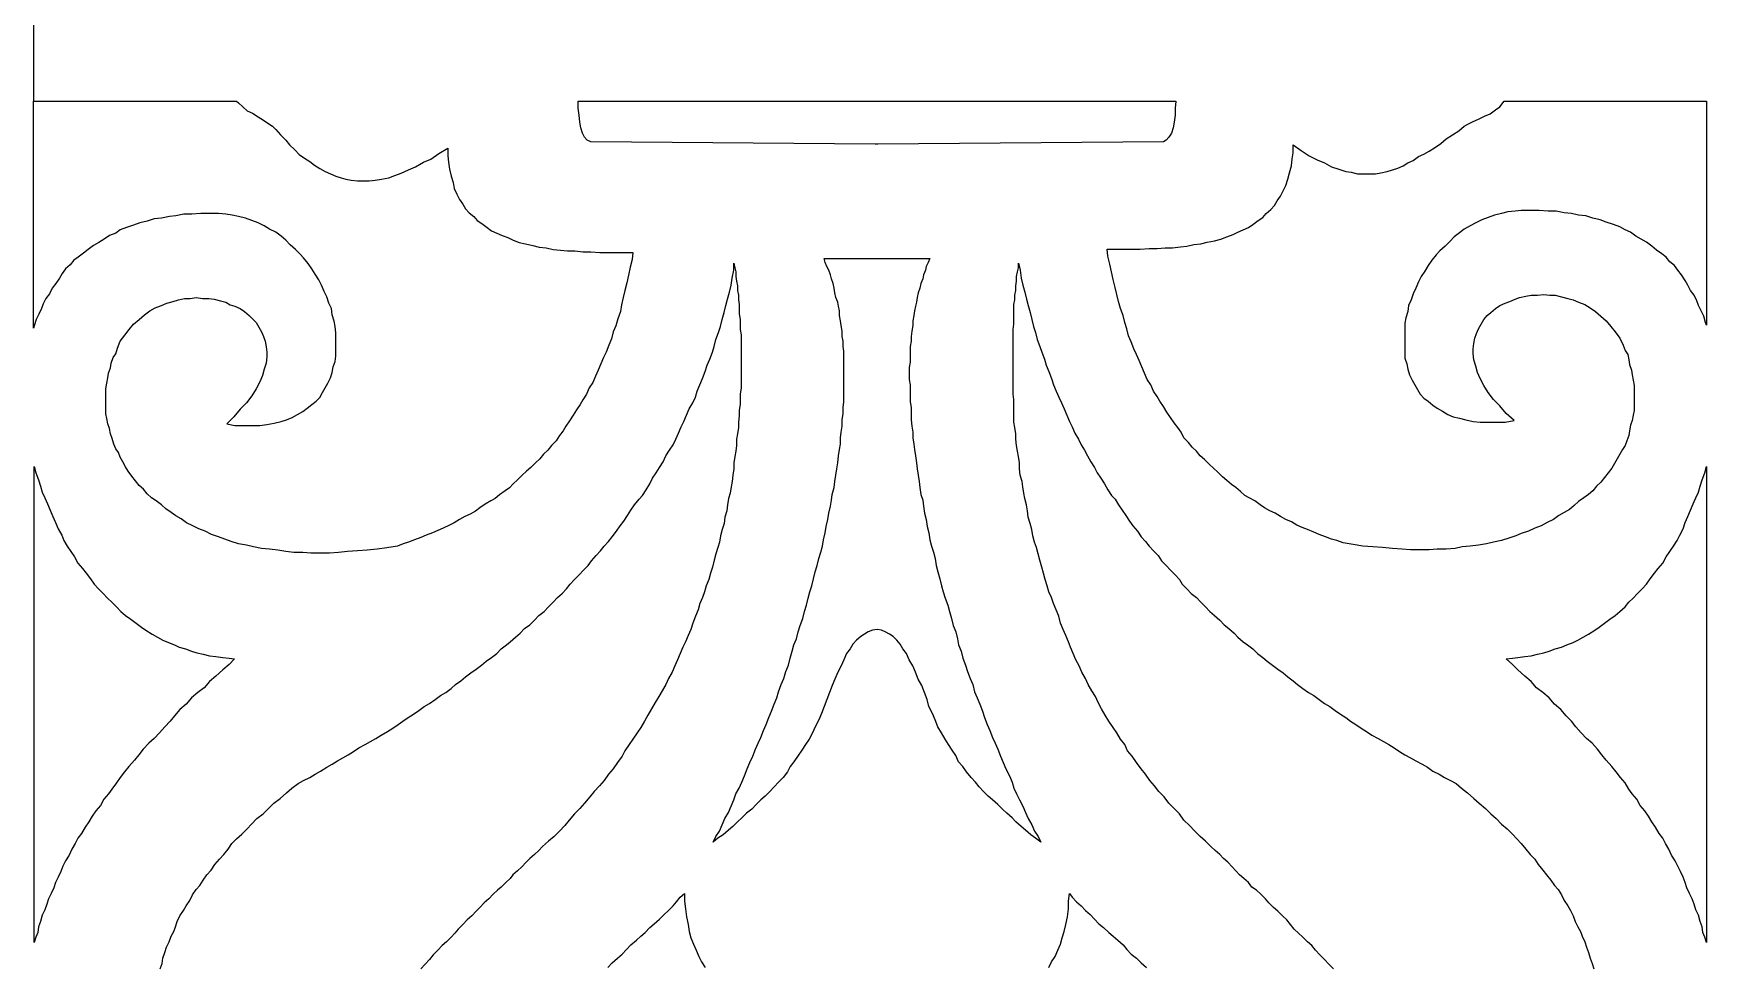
# Model space of a CAD drawing. Extents: x -372 to 372, y -358 to 358.
# Drawn here: x -312.5 to -242.8, y 191.8 to 230.6 of the extents above; entities that cross this region are included whole.
import ezdxf

# ---------------------------------------------------------------- set-up
doc = ezdxf.new("R2010")
doc.units = 0
doc.layers.add('LAYER_1', color=18, linetype='CONTINUOUS')
doc.layers.add('LAYER_2', color=4, linetype='CONTINUOUS')

msp = doc.modelspace()

# ---------------------------------------------------------------- linework, layer by layer
at = {"layer": 'LAYER_1'}
for points in [[(-303.968, 227.753), (-303.782, 227.591), (-303.595, 227.429), (-303.372, 227.332), (-303.148, 227.17), (-302.924, 227.04), (-302.738, 226.91), (-302.552, 226.78), (-302.403, 226.651), (-302.216, 226.424), (-301.993, 226.197), (-301.844, 226.002), (-301.62, 225.807), (-301.434, 225.613), (-301.21, 225.451), (-300.987, 225.321), (-300.8, 225.159), (-300.577, 225.029), (-300.353, 224.899), (-300.13, 224.802), (-299.906, 224.705), (-299.683, 224.64), (-299.496, 224.575), (-299.273, 224.543), (-299.012, 224.51), (-298.527, 224.51), (-298.267, 224.543), (-298.006, 224.575), (-297.708, 224.64), (-297.447, 224.737), (-297.186, 224.835), (-296.888, 224.964), (-296.59, 225.094), (-296.254, 225.289), (-295.956, 225.418), (-295.621, 225.645), (-295.248, 225.872), (-295.248, 225.548), (-295.211, 225.289), (-295.174, 224.997), (-295.099, 224.705), (-295.025, 224.445), (-294.987, 224.186), (-294.876, 223.959), (-294.764, 223.732), (-294.615, 223.537), (-294.503, 223.343), (-294.354, 223.18), (-294.168, 223.018), (-294.019, 222.856), (-293.832, 222.726), (-293.609, 222.564), (-293.422, 222.434), (-293.199, 222.337), (-292.975, 222.24), (-292.752, 222.143), (-292.528, 222.045), (-292.267, 221.948), (-292.006, 221.883), (-291.708, 221.818), (-291.447, 221.753), (-291.149, 221.721), (-290.851, 221.656), (-290.553, 221.624), (-290.255, 221.591), (-289.957, 221.591), (-289.622, 221.559), (-289.286, 221.559), (-288.914, 221.526), (-287.535, 221.526), (-287.572, 221.234), (-287.647, 220.91), (-287.721, 220.586), (-287.796, 220.262), (-287.87, 219.937), (-287.945, 219.645), (-288.019, 219.353), (-288.057, 219.062), (-288.168, 218.77), (-288.243, 218.478), (-288.355, 218.218), (-288.429, 217.926), (-288.541, 217.667), (-288.653, 217.375), (-288.765, 217.148), (-288.876, 216.889), (-288.988, 216.629), (-289.1, 216.37), (-289.212, 216.11), (-289.361, 215.883), (-289.473, 215.624), (-289.622, 215.397), (-289.733, 215.202), (-289.882, 214.975), (-290.031, 214.748), (-290.181, 214.521), (-290.33, 214.294), (-290.441, 214.099), (-290.59, 213.905), (-290.739, 213.678), (-290.926, 213.483), (-291.075, 213.288), (-291.261, 213.126), (-291.41, 212.932), (-291.597, 212.77), (-291.783, 212.575), (-291.969, 212.413), (-292.155, 212.251), (-292.342, 212.056), (-292.528, 211.894), (-292.677, 211.732), (-292.863, 211.602), (-293.087, 211.44), (-293.273, 211.278), (-293.46, 211.18), (-293.683, 211.051), (-293.907, 210.888), (-294.093, 210.759), (-294.317, 210.629), (-294.54, 210.532), (-294.764, 210.402), (-294.987, 210.272), (-295.174, 210.175), (-295.435, 210.045), (-295.658, 209.948), (-295.882, 209.851), (-296.143, 209.753), (-296.366, 209.656), (-296.627, 209.559), (-296.888, 209.461), (-297.111, 209.397), (-297.335, 209.299), (-297.782, 209.234), (-298.192, 209.17), (-298.602, 209.137), (-299.012, 209.105), (-299.422, 209.072), (-299.794, 209.04), (-300.167, 209.007), (-300.95, 209.007), (-301.285, 209.04), (-301.658, 209.04), (-301.993, 209.072), (-302.328, 209.137), (-302.664, 209.17), (-302.999, 209.202), (-303.334, 209.267), (-303.632, 209.332), (-303.968, 209.397), (-304.266, 209.494), (-304.527, 209.591), (-304.788, 209.688), (-305.086, 209.786), (-305.347, 209.915), (-305.607, 210.013), (-305.868, 210.143), (-306.129, 210.272), (-306.353, 210.434), (-306.576, 210.564), (-306.763, 210.694), (-306.986, 210.856), (-307.172, 211.018), (-307.396, 211.18), (-307.582, 211.31), (-307.769, 211.472), (-307.918, 211.667), (-308.104, 211.829), (-308.253, 212.024), (-308.402, 212.218), (-308.551, 212.413), (-308.663, 212.607), (-308.775, 212.802), (-308.887, 212.997), (-308.961, 213.191), (-309.073, 213.353), (-309.147, 213.548), (-309.222, 213.775), (-309.296, 213.97), (-309.334, 214.197), (-309.408, 214.391), (-309.446, 214.618), (-309.483, 214.813), (-309.483, 215.04), (-309.483, 215.234), (-309.483, 215.429), (-309.483, 215.656), (-309.483, 215.851), (-309.446, 216.078), (-309.408, 216.305), (-309.371, 216.499), (-309.296, 216.726), (-309.259, 216.921), (-309.185, 217.148), (-309.073, 217.31), (-308.998, 217.537), (-308.887, 217.829), (-308.7, 218.089), (-308.514, 218.316), (-308.328, 218.543), (-308.104, 218.737), (-307.88, 218.932), (-307.657, 219.094), (-307.433, 219.224), (-307.172, 219.321), (-306.949, 219.418), (-306.688, 219.483), (-306.464, 219.548), (-306.204, 219.613), (-305.98, 219.613), (-305.719, 219.645), (-305.458, 219.613), (-305.198, 219.613), (-304.974, 219.58), (-304.713, 219.516), (-304.49, 219.451), (-304.303, 219.353), (-304.117, 219.289), (-303.893, 219.191), (-303.707, 219.062), (-303.521, 218.899), (-303.372, 218.77), (-303.223, 218.607), (-303.111, 218.413), (-302.999, 218.218), (-302.924, 218.024), (-302.85, 217.829), (-302.813, 217.602), (-302.775, 217.375), (-302.775, 217.18), (-302.813, 216.921), (-302.887, 216.661), (-302.962, 216.402), (-303.074, 216.143), (-303.223, 215.851), (-303.409, 215.559), (-303.632, 215.267), (-303.893, 215.007), (-304.154, 214.683), (-304.452, 214.391), (-304.117, 214.326), (-303.074, 214.326), (-302.775, 214.359), (-302.477, 214.424), (-302.179, 214.489), (-301.956, 214.553), (-301.732, 214.651), (-301.508, 214.78), (-301.285, 214.91), (-301.099, 215.04), (-300.912, 215.202), (-300.726, 215.332), (-300.577, 215.494), (-300.465, 215.689), (-300.353, 215.883), (-300.242, 216.078), (-300.13, 216.305), (-300.055, 216.532), (-300.018, 216.759), (-299.943, 216.986), (-299.906, 217.213), (-299.906, 217.44), (-299.906, 217.667), (-299.906, 217.926), (-299.906, 218.186), (-299.943, 218.445), (-299.981, 218.672), (-300.055, 218.932), (-300.092, 219.191), (-300.204, 219.418), (-300.279, 219.678), (-300.391, 219.905), (-300.502, 220.164), (-300.614, 220.391), (-300.763, 220.618), (-300.912, 220.845), (-301.061, 221.072), (-301.248, 221.299), (-301.397, 221.462), (-301.583, 221.656), (-301.807, 221.851), (-301.993, 222.045), (-302.179, 222.207), (-302.403, 222.37), (-302.664, 222.499), (-302.887, 222.629), (-303.148, 222.759), (-303.409, 222.856), (-303.67, 222.953), (-303.968, 223.018), (-304.229, 223.083), (-304.49, 223.116), (-304.788, 223.148), (-305.533, 223.148), (-305.906, 223.116), (-306.241, 223.116), (-306.576, 223.051), (-306.837, 223.018), (-307.172, 222.953), (-307.471, 222.921), (-307.769, 222.824), (-308.067, 222.759), (-308.328, 222.662), (-308.626, 222.564), (-308.887, 222.467), (-309.073, 222.337), (-309.334, 222.24), (-309.557, 222.078), (-309.781, 221.948), (-310.004, 221.818), (-310.228, 221.656), (-310.414, 221.494), (-310.638, 221.332), (-310.824, 221.202), (-310.973, 221.007), (-311.16, 220.845), (-311.309, 220.651), (-311.42, 220.456), (-311.57, 220.229), (-311.719, 220.034), (-311.83, 219.807), (-311.979, 219.613), (-312.091, 219.386), (-312.166, 219.191), (-312.278, 218.964), (-312.389, 218.737), (-312.464, 218.478), (-312.5, 218.368), (-312.5, 227.825), (-304.05, 227.825)], [(-264.962, 227.53), (-264.962, 227.238), (-264.999, 226.946), (-265.036, 226.719), (-265.111, 226.492), (-265.223, 226.33), (-265.334, 226.2), (-265.446, 226.135), (-277.333, 226.038), (-277.445, 226.038), (-289.294, 226.135), (-289.443, 226.2), (-289.555, 226.33), (-289.63, 226.492), (-289.704, 226.719), (-289.742, 226.946), (-289.779, 227.238), (-289.816, 227.53), (-289.816, 227.825), (-264.933, 227.825)], [(-242.829, 227.825), (-242.829, 218.501), (-242.865, 218.611), (-242.939, 218.87), (-243.051, 219.097), (-243.163, 219.324), (-243.237, 219.519), (-243.349, 219.746), (-243.498, 219.94), (-243.61, 220.167), (-243.722, 220.362), (-243.871, 220.589), (-244.02, 220.784), (-244.169, 220.978), (-244.355, 221.14), (-244.504, 221.335), (-244.691, 221.465), (-244.914, 221.627), (-245.1, 221.789), (-245.324, 221.951), (-245.548, 222.081), (-245.771, 222.211), (-245.995, 222.373), (-246.218, 222.47), (-246.442, 222.6), (-246.703, 222.697), (-247.001, 222.795), (-247.262, 222.892), (-247.56, 222.957), (-247.858, 223.054), (-248.156, 223.086), (-248.454, 223.151), (-248.752, 223.184), (-249.088, 223.249), (-249.423, 223.249), (-249.796, 223.281), (-250.541, 223.281), (-250.802, 223.249), (-251.1, 223.216), (-251.361, 223.151), (-251.659, 223.086), (-251.92, 222.989), (-252.18, 222.892), (-252.441, 222.762), (-252.665, 222.632), (-252.926, 222.503), (-253.112, 222.34), (-253.336, 222.178), (-253.522, 221.984), (-253.708, 221.789), (-253.932, 221.595), (-254.081, 221.432), (-254.267, 221.205), (-254.416, 220.978), (-254.565, 220.751), (-254.714, 220.524), (-254.826, 220.297), (-254.938, 220.038), (-255.05, 219.811), (-255.124, 219.551), (-255.236, 219.324), (-255.273, 219.065), (-255.348, 218.805), (-255.385, 218.578), (-255.385, 218.319), (-255.385, 218.059), (-255.385, 217.8), (-255.385, 217.573), (-255.385, 217.346), (-255.385, 217.119), (-255.311, 216.892), (-255.273, 216.665), (-255.199, 216.438), (-255.087, 216.211), (-254.975, 216.016), (-254.863, 215.822), (-254.752, 215.627), (-254.603, 215.465), (-254.416, 215.335), (-254.23, 215.173), (-254.044, 215.043), (-253.82, 214.913), (-253.596, 214.784), (-253.373, 214.686), (-253.112, 214.621), (-252.851, 214.557), (-252.553, 214.492), (-252.255, 214.459), (-251.212, 214.459), (-250.839, 214.524), (-251.174, 214.816), (-251.435, 215.14), (-251.696, 215.4), (-251.92, 215.692), (-252.106, 215.984), (-252.255, 216.276), (-252.367, 216.535), (-252.441, 216.794), (-252.516, 217.054), (-252.553, 217.313), (-252.553, 217.508), (-252.516, 217.735), (-252.479, 217.962), (-252.404, 218.157), (-252.329, 218.351), (-252.218, 218.546), (-252.106, 218.74), (-251.957, 218.903), (-251.808, 219.032), (-251.621, 219.194), (-251.435, 219.324), (-251.212, 219.422), (-251.025, 219.486), (-250.802, 219.584), (-250.615, 219.649), (-250.355, 219.713), (-250.131, 219.746), (-249.87, 219.746), (-249.609, 219.778), (-249.348, 219.746), (-249.125, 219.746), (-248.864, 219.681), (-248.603, 219.616), (-248.38, 219.551), (-248.156, 219.454), (-247.895, 219.357), (-247.672, 219.227), (-247.448, 219.065), (-247.224, 218.87), (-247.001, 218.676), (-246.815, 218.449), (-246.628, 218.222), (-246.442, 217.962), (-246.293, 217.67), (-246.218, 217.443), (-246.107, 217.281), (-246.069, 217.054), (-246.032, 216.859), (-245.958, 216.632), (-245.92, 216.438), (-245.883, 216.211), (-245.846, 215.984), (-245.846, 215.789), (-245.846, 215.562), (-245.846, 215.367), (-245.846, 215.173), (-245.846, 214.946), (-245.883, 214.751), (-245.92, 214.524), (-245.995, 214.33), (-246.032, 214.103), (-246.069, 213.908), (-246.144, 213.681), (-246.218, 213.486), (-246.33, 213.324), (-246.442, 213.13), (-246.554, 212.935), (-246.666, 212.74), (-246.777, 212.546), (-246.926, 212.351), (-247.075, 212.157), (-247.224, 211.962), (-247.411, 211.8), (-247.56, 211.605), (-247.746, 211.443), (-247.932, 211.313), (-248.156, 211.151), (-248.342, 210.989), (-248.529, 210.827), (-248.752, 210.697), (-248.976, 210.567), (-249.199, 210.405), (-249.46, 210.276), (-249.721, 210.146), (-249.982, 210.048), (-250.243, 209.919), (-250.541, 209.821), (-250.764, 209.724), (-251.063, 209.627), (-251.361, 209.53), (-251.696, 209.465), (-251.994, 209.4), (-252.329, 209.335), (-252.665, 209.303), (-253, 209.27), (-253.298, 209.205), (-253.671, 209.173), (-254.044, 209.173), (-254.379, 209.14), (-255.161, 209.14), (-255.497, 209.173), (-255.907, 209.205), (-256.317, 209.238), (-256.727, 209.27), (-257.136, 209.303), (-257.546, 209.367), (-257.956, 209.432), (-258.217, 209.53), (-258.441, 209.594), (-258.701, 209.692), (-258.962, 209.789), (-259.186, 209.886), (-259.447, 209.984), (-259.67, 210.081), (-259.894, 210.178), (-260.117, 210.308), (-260.341, 210.405), (-260.565, 210.535), (-260.788, 210.665), (-261.012, 210.762), (-261.235, 210.892), (-261.422, 211.021), (-261.645, 211.184), (-261.869, 211.313), (-262.055, 211.411), (-262.241, 211.573), (-262.428, 211.735), (-262.614, 211.865), (-262.8, 212.027), (-262.987, 212.189), (-263.173, 212.384), (-263.359, 212.546), (-263.546, 212.708), (-263.732, 212.903), (-263.918, 213.065), (-264.067, 213.259), (-264.254, 213.421), (-264.403, 213.616), (-264.589, 213.811), (-264.701, 214.038), (-264.85, 214.232), (-264.999, 214.427), (-265.148, 214.654), (-265.297, 214.881), (-265.446, 215.108), (-265.595, 215.335), (-265.707, 215.53), (-265.856, 215.757), (-265.968, 216.016), (-266.117, 216.243), (-266.229, 216.503), (-266.34, 216.762), (-266.452, 217.022), (-266.564, 217.281), (-266.676, 217.508), (-266.788, 217.8), (-266.899, 218.059), (-266.974, 218.351), (-267.048, 218.611), (-267.123, 218.903), (-267.235, 219.194), (-267.309, 219.486), (-267.384, 219.778), (-267.458, 220.07), (-267.533, 220.395), (-267.607, 220.719), (-267.682, 221.043), (-267.756, 221.367), (-267.794, 221.659), (-266.415, 221.659), (-266.042, 221.692), (-265.707, 221.692), (-265.372, 221.724), (-265.073, 221.724), (-264.738, 221.757), (-264.477, 221.789), (-264.179, 221.854), (-263.881, 221.886), (-263.62, 221.951), (-263.322, 222.016), (-263.061, 222.081), (-262.8, 222.178), (-262.54, 222.276), (-262.353, 222.373), (-262.13, 222.47), (-261.906, 222.567), (-261.72, 222.697), (-261.496, 222.859), (-261.31, 222.989), (-261.161, 223.151), (-260.975, 223.313), (-260.825, 223.476), (-260.714, 223.67), (-260.565, 223.865), (-260.453, 224.092), (-260.341, 224.319), (-260.267, 224.578), (-260.192, 224.838), (-260.117, 225.13), (-260.08, 225.422), (-260.043, 225.681), (-260.043, 226.005), (-259.708, 225.778), (-259.372, 225.551), (-259.037, 225.389), (-258.739, 225.259), (-258.441, 225.097), (-258.143, 225), (-257.844, 224.903), (-257.621, 224.87), (-257.36, 224.805), (-256.615, 224.805), (-256.391, 224.838), (-256.13, 224.903), (-255.907, 224.968), (-255.683, 225.032), (-255.46, 225.13), (-255.273, 225.259), (-255.05, 225.357), (-254.826, 225.519), (-254.603, 225.616), (-254.379, 225.746), (-254.118, 225.908), (-253.895, 226.07), (-253.671, 226.265), (-253.41, 226.427), (-253.149, 226.589), (-252.926, 226.784), (-252.739, 226.881), (-252.553, 226.978), (-252.329, 227.076), (-252.069, 227.205), (-251.845, 227.303), (-251.621, 227.465), (-251.435, 227.595), (-251.249, 227.822), (-251.248, 227.825)], [(-275.246, 221.108), (-275.321, 220.946), (-275.358, 220.784), (-275.433, 220.589), (-275.47, 220.427), (-275.544, 220.232), (-275.582, 220.038), (-275.656, 219.843), (-275.693, 219.649), (-275.731, 219.454), (-275.768, 219.292), (-275.805, 219.097), (-275.842, 218.903), (-275.88, 218.676), (-275.88, 218.481), (-275.917, 218.254), (-275.954, 218.027), (-275.954, 217.832), (-275.992, 217.605), (-275.992, 217.411), (-275.992, 217.184), (-275.992, 216.957), (-276.029, 216.73), (-276.029, 216.47), (-276.029, 216.243), (-275.992, 216.016), (-275.992, 215.757), (-275.992, 215.53), (-275.992, 215.303), (-275.954, 215.076), (-275.954, 214.816), (-275.954, 214.557), (-275.917, 214.297), (-275.88, 214.038), (-275.88, 213.811), (-275.842, 213.551), (-275.805, 213.324), (-275.768, 213.065), (-275.731, 212.773), (-275.693, 212.513), (-275.656, 212.254), (-275.619, 211.994), (-275.582, 211.735), (-275.544, 211.443), (-275.47, 211.216), (-275.433, 210.957), (-275.395, 210.665), (-275.321, 210.405), (-275.284, 210.113), (-275.209, 209.854), (-275.172, 209.562), (-275.097, 209.303), (-275.023, 209.043), (-274.948, 208.784), (-274.911, 208.492), (-274.836, 208.232), (-274.762, 207.94), (-274.687, 207.648), (-274.613, 207.389), (-274.538, 207.13), (-274.426, 206.838), (-274.352, 206.578), (-274.277, 206.286), (-274.203, 205.994), (-274.091, 205.735), (-274.017, 205.443), (-273.979, 205.184), (-273.868, 204.924), (-273.793, 204.632), (-273.681, 204.34), (-273.607, 204.081), (-273.495, 203.789), (-273.383, 203.53), (-273.309, 203.238), (-273.197, 202.978), (-273.085, 202.719), (-272.973, 202.427), (-272.899, 202.167), (-272.787, 201.875), (-272.675, 201.616), (-272.563, 201.324), (-272.452, 201.097), (-272.34, 200.838), (-272.228, 200.546), (-272.116, 200.286), (-272.004, 200.027), (-271.855, 199.735), (-271.744, 199.475), (-271.669, 199.216), (-271.557, 198.989), (-271.445, 198.729), (-271.296, 198.47), (-271.185, 198.211), (-271.073, 197.951), (-270.924, 197.692), (-270.812, 197.432), (-270.663, 197.205), (-270.551, 196.978), (-270.775, 197.14), (-270.961, 197.27), (-271.185, 197.465), (-271.371, 197.627), (-271.594, 197.821), (-271.744, 197.984), (-271.967, 198.178), (-272.153, 198.34), (-272.34, 198.535), (-272.563, 198.729), (-272.75, 198.892), (-272.936, 199.086), (-273.122, 199.281), (-273.271, 199.475), (-273.458, 199.67), (-273.644, 199.897), (-273.793, 200.124), (-273.979, 200.319), (-274.091, 200.578), (-274.24, 200.805), (-274.389, 201.032), (-274.538, 201.259), (-274.687, 201.519), (-274.836, 201.778), (-274.948, 202.07), (-275.06, 202.33), (-275.209, 202.621), (-275.284, 202.913), (-275.395, 203.205), (-275.507, 203.497), (-275.656, 203.757), (-275.768, 204.048), (-275.88, 204.308), (-276.029, 204.567), (-276.141, 204.827), (-276.29, 205.021), (-276.401, 205.216), (-276.55, 205.378), (-276.7, 205.54), (-276.849, 205.638), (-277.035, 205.735), (-277.184, 205.8), (-277.37, 205.832), (-277.557, 205.8), (-277.743, 205.735), (-277.892, 205.638), (-278.041, 205.54), (-278.227, 205.378), (-278.376, 205.216), (-278.488, 205.021), (-278.637, 204.827), (-278.749, 204.567), (-278.861, 204.308), (-279.01, 204.048), (-279.122, 203.757), (-279.233, 203.497), (-279.345, 203.205), (-279.457, 202.913), (-279.569, 202.621), (-279.681, 202.33), (-279.792, 202.07), (-279.941, 201.778), (-280.053, 201.519), (-280.202, 201.259), (-280.351, 201.032), (-280.5, 200.805), (-280.649, 200.578), (-280.836, 200.319), (-280.985, 200.124), (-281.097, 199.897), (-281.283, 199.67), (-281.469, 199.475), (-281.656, 199.281), (-281.842, 199.086), (-282.028, 198.892), (-282.214, 198.729), (-282.401, 198.535), (-282.587, 198.34), (-282.811, 198.178), (-282.997, 197.984), (-283.183, 197.821), (-283.37, 197.627), (-283.556, 197.465), (-283.78, 197.27), (-284.003, 197.14), (-284.189, 196.978), (-284.078, 197.205), (-283.929, 197.432), (-283.817, 197.692), (-283.705, 197.951), (-283.556, 198.211), (-283.444, 198.47), (-283.332, 198.729), (-283.258, 198.989), (-283.109, 199.216), (-282.997, 199.475), (-282.885, 199.735), (-282.773, 200.027), (-282.662, 200.286), (-282.55, 200.546), (-282.438, 200.838), (-282.326, 201.097), (-282.214, 201.324), (-282.103, 201.616), (-281.991, 201.875), (-281.879, 202.167), (-281.767, 202.427), (-281.656, 202.719), (-281.544, 202.978), (-281.469, 203.238), (-281.357, 203.53), (-281.246, 203.789), (-281.171, 204.081), (-281.059, 204.34), (-280.985, 204.632), (-280.91, 204.924), (-280.836, 205.184), (-280.724, 205.443), (-280.649, 205.735), (-280.575, 205.994), (-280.463, 206.286), (-280.389, 206.578), (-280.314, 206.838), (-280.24, 207.13), (-280.165, 207.389), (-280.09, 207.648), (-280.016, 207.94), (-279.941, 208.232), (-279.867, 208.492), (-279.792, 208.784), (-279.718, 209.043), (-279.643, 209.303), (-279.606, 209.562), (-279.532, 209.854), (-279.494, 210.113), (-279.42, 210.405), (-279.382, 210.665), (-279.308, 210.957), (-279.271, 211.216), (-279.233, 211.443), (-279.159, 211.735), (-279.122, 211.994), (-279.084, 212.254), (-279.047, 212.513), (-279.01, 212.773), (-278.973, 213.065), (-278.935, 213.324), (-278.898, 213.551), (-278.898, 213.811), (-278.861, 214.038), (-278.824, 214.297), (-278.824, 214.557), (-278.786, 214.816), (-278.786, 215.076), (-278.749, 215.303), (-278.749, 215.53), (-278.749, 215.757), (-278.749, 216.016), (-278.749, 216.243), (-278.749, 216.47), (-278.749, 216.73), (-278.749, 216.957), (-278.749, 217.184), (-278.749, 217.411), (-278.786, 217.605), (-278.786, 217.832), (-278.824, 218.027), (-278.824, 218.254), (-278.861, 218.481), (-278.898, 218.676), (-278.935, 218.903), (-278.935, 219.097), (-278.973, 219.292), (-279.01, 219.454), (-279.084, 219.649), (-279.122, 219.843), (-279.159, 220.038), (-279.196, 220.232), (-279.271, 220.427), (-279.308, 220.589), (-279.382, 220.784), (-279.457, 220.946), (-279.532, 221.108), (-279.569, 221.27), (-275.172, 221.27)], [(-312.398, 212.351), (-312.286, 212.059), (-312.211, 211.8), (-312.137, 211.54), (-312.025, 211.313), (-311.913, 211.054), (-311.801, 210.794), (-311.69, 210.535), (-311.578, 210.276), (-311.466, 210.016), (-311.317, 209.757), (-311.242, 209.53), (-311.093, 209.303), (-310.944, 209.076), (-310.795, 208.848), (-310.646, 208.589), (-310.46, 208.362), (-310.311, 208.167), (-310.124, 207.94), (-309.975, 207.713), (-309.789, 207.519), (-309.603, 207.324), (-309.416, 207.13), (-309.23, 206.967), (-309.044, 206.773), (-308.858, 206.578), (-308.671, 206.416), (-308.448, 206.254), (-308.224, 206.092), (-308.001, 205.93), (-307.814, 205.8), (-307.553, 205.638), (-307.33, 205.508), (-307.106, 205.378), (-306.883, 205.281), (-306.622, 205.184), (-306.435, 205.086), (-306.175, 205.021), (-305.914, 204.924), (-305.69, 204.859), (-305.429, 204.794), (-305.169, 204.73), (-304.908, 204.697), (-304.61, 204.665), (-304.349, 204.632), (-304.125, 204.6), (-304.349, 204.373), (-304.61, 204.146), (-304.908, 203.886), (-305.169, 203.659), (-305.392, 203.4), (-305.653, 203.205), (-305.914, 202.978), (-306.137, 202.719), (-306.398, 202.492), (-306.622, 202.232), (-306.808, 202.005), (-307.032, 201.778), (-307.255, 201.519), (-307.479, 201.292), (-307.702, 201.097), (-307.926, 200.838), (-308.112, 200.611), (-308.299, 200.384), (-308.522, 200.124), (-308.708, 199.897), (-308.895, 199.67), (-309.044, 199.443), (-309.23, 199.184), (-309.379, 198.989), (-309.566, 198.762), (-309.715, 198.502), (-309.901, 198.275), (-310.05, 198.048), (-310.199, 197.821), (-310.348, 197.594), (-310.497, 197.335), (-310.646, 197.14), (-310.758, 196.913), (-310.907, 196.686), (-311.019, 196.427), (-311.168, 196.2), (-311.28, 195.973), (-311.354, 195.746), (-311.466, 195.519), (-311.578, 195.292), (-311.652, 195.065), (-311.764, 194.838), (-311.876, 194.611), (-311.95, 194.384), (-312.025, 194.156), (-312.137, 193.929), (-312.211, 193.67), (-312.286, 193.443), (-312.323, 193.216), (-312.398, 193.021), (-312.472, 192.794), (-312.472, 212.609)], [(-242.828, 192.794), (-242.902, 193.021), (-242.976, 193.216), (-243.014, 193.443), (-243.088, 193.67), (-243.163, 193.929), (-243.275, 194.156), (-243.349, 194.384), (-243.424, 194.611), (-243.535, 194.838), (-243.647, 195.065), (-243.722, 195.292), (-243.796, 195.519), (-243.908, 195.746), (-244.02, 195.973), (-244.132, 196.2), (-244.281, 196.427), (-244.392, 196.686), (-244.542, 196.913), (-244.653, 197.14), (-244.802, 197.335), (-244.951, 197.594), (-245.1, 197.821), (-245.25, 198.048), (-245.399, 198.275), (-245.585, 198.502), (-245.734, 198.762), (-245.92, 198.989), (-246.069, 199.184), (-246.218, 199.443), (-246.405, 199.67), (-246.591, 199.897), (-246.777, 200.124), (-247.001, 200.384), (-247.187, 200.611), (-247.374, 200.838), (-247.597, 201.097), (-247.821, 201.292), (-248.044, 201.519), (-248.268, 201.778), (-248.454, 202.005), (-248.678, 202.232), (-248.901, 202.492), (-249.162, 202.719), (-249.386, 202.978), (-249.647, 203.205), (-249.907, 203.4), (-250.131, 203.659), (-250.392, 203.886), (-250.69, 204.146), (-250.913, 204.373), (-251.174, 204.6), (-250.913, 204.632), (-250.69, 204.665), (-250.392, 204.697), (-250.131, 204.73), (-249.87, 204.794), (-249.609, 204.859), (-249.386, 204.924), (-249.125, 205.021), (-248.864, 205.086), (-248.64, 205.184), (-248.38, 205.281), (-248.193, 205.378), (-247.97, 205.508), (-247.746, 205.638), (-247.485, 205.8), (-247.299, 205.93), (-247.075, 206.092), (-246.852, 206.254), (-246.628, 206.416), (-246.442, 206.578), (-246.218, 206.773), (-246.069, 206.967), (-245.883, 207.13), (-245.697, 207.324), (-245.51, 207.519), (-245.324, 207.713), (-245.175, 207.94), (-244.989, 208.167), (-244.84, 208.362), (-244.653, 208.589), (-244.504, 208.848), (-244.355, 209.076), (-244.206, 209.303), (-244.057, 209.53), (-243.945, 209.757), (-243.796, 210.016), (-243.722, 210.276), (-243.61, 210.535), (-243.498, 210.794), (-243.386, 211.054), (-243.275, 211.313), (-243.163, 211.54), (-243.088, 211.8), (-243.014, 212.059), (-242.902, 212.351), (-242.828, 212.609)]]:
    msp.add_lwpolyline(points, close=True, dxfattribs=at)
for points in [[(-307.218, 191.692), (-307.143, 191.919), (-307.106, 192.146), (-307.032, 192.373), (-306.957, 192.6), (-306.845, 192.827), (-306.771, 193.054), (-306.659, 193.248), (-306.585, 193.443), (-306.51, 193.67), (-306.398, 193.897), (-306.249, 194.124), (-306.137, 194.319), (-305.988, 194.546), (-305.877, 194.773), (-305.727, 195), (-305.578, 195.162), (-305.429, 195.389), (-305.28, 195.616), (-305.094, 195.811), (-304.945, 196.038), (-304.759, 196.265), (-304.572, 196.459), (-304.386, 196.686), (-304.237, 196.913), (-304.051, 197.108), (-303.827, 197.302), (-303.603, 197.529), (-303.417, 197.724), (-303.194, 197.951), (-302.933, 198.146), (-302.709, 198.373), (-302.486, 198.6), (-302.225, 198.794), (-301.964, 199.021), (-301.74, 199.216), (-301.479, 199.411), (-301.256, 199.54), (-300.995, 199.67), (-300.771, 199.8), (-300.548, 199.93), (-300.287, 200.092), (-300.063, 200.221), (-299.84, 200.351), (-299.616, 200.481), (-299.393, 200.611), (-299.169, 200.74), (-298.946, 200.902), (-298.685, 201.032), (-298.461, 201.162), (-298.238, 201.292), (-298.014, 201.421), (-297.753, 201.584), (-297.53, 201.713), (-297.306, 201.875), (-297.12, 202.005), (-296.896, 202.167), (-296.673, 202.297), (-296.449, 202.459), (-296.225, 202.621), (-296.002, 202.751), (-295.778, 202.913), (-295.555, 203.075), (-295.331, 203.205), (-295.107, 203.367), (-294.921, 203.53), (-294.698, 203.692), (-294.511, 203.854), (-294.288, 204.016), (-294.064, 204.178), (-293.841, 204.34), (-293.654, 204.503), (-293.431, 204.665), (-293.207, 204.827), (-293.021, 205.021), (-292.797, 205.184), (-292.648, 205.313), (-292.425, 205.508), (-292.238, 205.67), (-292.052, 205.865), (-291.828, 206.027), (-291.642, 206.221), (-291.456, 206.416), (-291.232, 206.578), (-291.046, 206.773), (-290.859, 206.967), (-290.673, 207.162), (-290.487, 207.324), (-290.301, 207.519), (-290.151, 207.713), (-289.965, 207.908), (-289.779, 208.103), (-289.593, 208.297), (-289.406, 208.492), (-289.257, 208.686), (-289.071, 208.913), (-288.885, 209.108), (-288.736, 209.303), (-288.549, 209.497), (-288.4, 209.692), (-288.214, 209.919), (-288.065, 210.146), (-287.916, 210.34), (-287.767, 210.567), (-287.618, 210.794), (-287.469, 211.021), (-287.282, 211.248), (-287.133, 211.411), (-286.984, 211.638), (-286.835, 211.897), (-286.723, 212.124), (-286.574, 212.351), (-286.425, 212.578), (-286.276, 212.805), (-286.164, 213.065), (-286.015, 213.292), (-285.866, 213.519), (-285.754, 213.746), (-285.643, 214.005), (-285.531, 214.265), (-285.419, 214.492), (-285.307, 214.751), (-285.196, 215.011), (-285.046, 215.27), (-284.935, 215.497), (-284.86, 215.757), (-284.748, 216.016), (-284.637, 216.276), (-284.525, 216.567), (-284.45, 216.827), (-284.338, 217.086), (-284.227, 217.378), (-284.152, 217.605), (-284.078, 217.897), (-283.966, 218.189), (-283.891, 218.449), (-283.817, 218.74), (-283.742, 219.032), (-283.668, 219.324), (-283.593, 219.584), (-283.519, 219.876), (-283.444, 220.167), (-283.407, 220.459), (-283.332, 220.784), (-283.332, 221.076), (-283.295, 220.881), (-283.258, 220.719), (-283.258, 220.524), (-283.221, 220.33), (-283.183, 220.135), (-283.183, 219.94), (-283.146, 219.746), (-283.146, 219.551), (-283.109, 219.357), (-283.109, 219.162), (-283.109, 218.967), (-283.072, 218.74), (-283.072, 218.546), (-283.072, 218.319), (-283.034, 218.092), (-283.034, 217.897), (-283.034, 217.67), (-283.034, 217.443), (-283.034, 217.249), (-283.034, 217.022), (-283.034, 216.794), (-283.034, 216.567), (-283.034, 216.34), (-283.034, 216.113), (-283.034, 215.886), (-283.072, 215.627), (-283.072, 215.4), (-283.072, 215.205), (-283.109, 214.946), (-283.109, 214.719), (-283.146, 214.459), (-283.146, 214.232), (-283.183, 213.973), (-283.221, 213.746), (-283.221, 213.486), (-283.258, 213.259), (-283.295, 213.032), (-283.332, 212.773), (-283.332, 212.513), (-283.37, 212.254), (-283.407, 211.994), (-283.444, 211.767), (-283.481, 211.508), (-283.556, 211.281), (-283.593, 211.021), (-283.63, 210.762), (-283.705, 210.503), (-283.742, 210.243), (-283.817, 209.984), (-283.891, 209.724), (-283.929, 209.465), (-284.003, 209.238), (-284.078, 208.978), (-284.152, 208.719), (-284.227, 208.427), (-284.301, 208.167), (-284.376, 207.908), (-284.488, 207.648), (-284.562, 207.389), (-284.637, 207.162), (-284.748, 206.903), (-284.823, 206.643), (-284.935, 206.384), (-285.046, 206.092), (-285.121, 205.832), (-285.233, 205.573), (-285.345, 205.313), (-285.456, 205.086), (-285.568, 204.827), (-285.68, 204.567), (-285.792, 204.308), (-285.904, 204.048), (-286.053, 203.789), (-286.164, 203.53), (-286.313, 203.27), (-286.462, 203.043), (-286.612, 202.784), (-286.761, 202.524), (-286.91, 202.265), (-287.059, 202.005), (-287.208, 201.746), (-287.357, 201.519), (-287.543, 201.259), (-287.692, 201.032), (-287.878, 200.773), (-287.99, 200.546), (-288.177, 200.286), (-288.363, 200.027), (-288.549, 199.8), (-288.736, 199.54), (-288.922, 199.313), (-289.145, 199.086), (-289.332, 198.859), (-289.555, 198.6), (-289.742, 198.373), (-289.965, 198.146), (-290.189, 197.886), (-290.375, 197.659), (-290.599, 197.432), (-290.822, 197.205), (-291.046, 197.011), (-291.307, 196.784), (-291.456, 196.621), (-291.642, 196.459), (-291.828, 196.297), (-291.977, 196.135), (-292.164, 195.94), (-292.35, 195.778), (-292.536, 195.616), (-292.648, 195.454), (-292.834, 195.292), (-293.021, 195.097), (-293.17, 194.967), (-293.356, 194.805), (-293.542, 194.611), (-293.729, 194.448), (-293.915, 194.254), (-294.064, 194.092), (-294.25, 193.897), (-294.437, 193.735), (-294.623, 193.54), (-294.809, 193.346), (-294.958, 193.184), (-295.107, 193.021), (-295.294, 192.827), (-295.48, 192.665), (-295.666, 192.47), (-295.853, 192.275), (-296.002, 192.081), (-296.188, 191.886), (-296.374, 191.692)], [(-258.366, 191.692), (-258.552, 191.886), (-258.739, 192.081), (-258.925, 192.275), (-259.111, 192.47), (-259.26, 192.665), (-259.447, 192.827), (-259.633, 193.021), (-259.819, 193.184), (-260.006, 193.346), (-260.155, 193.54), (-260.304, 193.735), (-260.49, 193.897), (-260.676, 194.092), (-260.863, 194.254), (-261.049, 194.448), (-261.198, 194.611), (-261.384, 194.805), (-261.571, 194.967), (-261.757, 195.097), (-261.906, 195.292), (-262.092, 195.454), (-262.279, 195.616), (-262.428, 195.778), (-262.577, 195.94), (-262.763, 196.135), (-262.949, 196.297), (-263.099, 196.459), (-263.285, 196.621), (-263.471, 196.784), (-263.695, 197.011), (-263.918, 197.205), (-264.142, 197.432), (-264.365, 197.659), (-264.589, 197.886), (-264.775, 198.146), (-264.999, 198.373), (-265.223, 198.6), (-265.409, 198.859), (-265.632, 199.086), (-265.819, 199.313), (-266.005, 199.54), (-266.191, 199.8), (-266.378, 200.027), (-266.564, 200.286), (-266.75, 200.546), (-266.937, 200.773), (-267.048, 201.032), (-267.235, 201.259), (-267.384, 201.519), (-267.533, 201.746), (-267.719, 202.005), (-267.868, 202.265), (-268.017, 202.524), (-268.166, 202.784), (-268.278, 203.043), (-268.427, 203.27), (-268.576, 203.53), (-268.688, 203.789), (-268.837, 204.048), (-268.949, 204.308), (-269.098, 204.567), (-269.21, 204.827), (-269.321, 205.086), (-269.396, 205.313), (-269.508, 205.573), (-269.62, 205.832), (-269.731, 206.092), (-269.806, 206.384), (-269.918, 206.643), (-270.029, 206.903), (-270.104, 207.162), (-270.216, 207.389), (-270.29, 207.648), (-270.365, 207.908), (-270.439, 208.167), (-270.514, 208.427), (-270.588, 208.719), (-270.663, 208.978), (-270.737, 209.238), (-270.812, 209.465), (-270.886, 209.724), (-270.924, 209.984), (-270.998, 210.243), (-271.073, 210.503), (-271.11, 210.762), (-271.147, 211.021), (-271.222, 211.281), (-271.259, 211.508), (-271.296, 211.767), (-271.334, 211.994), (-271.408, 212.254), (-271.445, 212.513), (-271.445, 212.773), (-271.483, 213.032), (-271.52, 213.259), (-271.557, 213.486), (-271.594, 213.746), (-271.594, 213.973), (-271.632, 214.232), (-271.669, 214.459), (-271.669, 214.719), (-271.669, 214.946), (-271.669, 215.205), (-271.669, 215.4), (-271.706, 215.627), (-271.706, 215.886), (-271.706, 216.113), (-271.706, 216.34), (-271.706, 216.567), (-271.706, 216.794), (-271.706, 217.022), (-271.706, 217.249), (-271.706, 217.443), (-271.706, 217.67), (-271.706, 217.897), (-271.706, 218.092), (-271.706, 218.319), (-271.669, 218.546), (-271.669, 218.74), (-271.669, 218.967), (-271.669, 219.162), (-271.669, 219.357), (-271.632, 219.551), (-271.632, 219.746), (-271.594, 219.94), (-271.594, 220.135), (-271.557, 220.33), (-271.557, 220.524), (-271.52, 220.719), (-271.483, 220.881), (-271.483, 221.076), (-271.408, 220.784), (-271.371, 220.459), (-271.296, 220.167), (-271.222, 219.876), (-271.147, 219.584), (-271.073, 219.324), (-270.998, 219.032), (-270.924, 218.74), (-270.849, 218.449), (-270.775, 218.189), (-270.7, 217.897), (-270.588, 217.605), (-270.514, 217.378), (-270.402, 217.086), (-270.328, 216.827), (-270.216, 216.567), (-270.104, 216.276), (-270.029, 216.016), (-269.918, 215.757), (-269.806, 215.497), (-269.694, 215.27), (-269.582, 215.011), (-269.471, 214.751), (-269.359, 214.492), (-269.247, 214.265), (-269.135, 214.005), (-268.986, 213.746), (-268.874, 213.519), (-268.725, 213.292), (-268.613, 213.065), (-268.464, 212.805), (-268.315, 212.578), (-268.204, 212.351), (-268.055, 212.124), (-267.905, 211.897), (-267.756, 211.638), (-267.607, 211.411), (-267.458, 211.248), (-267.309, 211.021), (-267.16, 210.794), (-267.011, 210.567), (-266.862, 210.34), (-266.713, 210.146), (-266.527, 209.919), (-266.378, 209.692), (-266.191, 209.497), (-266.042, 209.303), (-265.856, 209.108), (-265.67, 208.913), (-265.521, 208.686), (-265.334, 208.492), (-265.148, 208.297), (-264.962, 208.103), (-264.775, 207.908), (-264.664, 207.713), (-264.477, 207.519), (-264.291, 207.324), (-264.067, 207.162), (-263.881, 206.967), (-263.695, 206.773), (-263.508, 206.578), (-263.322, 206.416), (-263.099, 206.221), (-262.912, 206.027), (-262.726, 205.865), (-262.502, 205.67), (-262.353, 205.508), (-262.13, 205.313), (-261.943, 205.184), (-261.72, 205.021), (-261.533, 204.827), (-261.31, 204.665), (-261.124, 204.503), (-260.9, 204.34), (-260.676, 204.178), (-260.453, 204.016), (-260.267, 203.854), (-260.043, 203.692), (-259.857, 203.53), (-259.633, 203.367), (-259.409, 203.205), (-259.186, 203.075), (-258.962, 202.913), (-258.739, 202.751), (-258.515, 202.621), (-258.292, 202.459), (-258.068, 202.297), (-257.844, 202.167), (-257.658, 202.005), (-257.435, 201.875), (-257.211, 201.713), (-256.987, 201.584), (-256.764, 201.421), (-256.503, 201.292), (-256.279, 201.162), (-256.056, 201.032), (-255.832, 200.902), (-255.609, 200.74), (-255.385, 200.611), (-255.161, 200.481), (-254.938, 200.351), (-254.677, 200.221), (-254.453, 200.092), (-254.23, 199.93), (-253.969, 199.8), (-253.745, 199.67), (-253.485, 199.54), (-253.261, 199.411), (-253.037, 199.216), (-252.777, 199.021), (-252.516, 198.794), (-252.292, 198.6), (-252.031, 198.373), (-251.808, 198.146), (-251.584, 197.951), (-251.361, 197.724), (-251.137, 197.529), (-250.913, 197.302), (-250.727, 197.108), (-250.541, 196.913), (-250.355, 196.686), (-250.168, 196.459), (-249.982, 196.265), (-249.833, 196.038), (-249.647, 195.811), (-249.498, 195.616), (-249.311, 195.389), (-249.162, 195.162), (-249.013, 195), (-248.864, 194.773), (-248.752, 194.546), (-248.603, 194.319), (-248.491, 194.124), (-248.38, 193.897), (-248.305, 193.67), (-248.193, 193.443), (-248.082, 193.248), (-248.007, 193.054), (-247.895, 192.827), (-247.821, 192.6), (-247.746, 192.373), (-247.672, 192.146), (-247.597, 191.919), (-247.523, 191.692)], [(-288.586, 191.756), (-288.4, 191.951), (-288.177, 192.146), (-287.99, 192.308), (-287.804, 192.502), (-287.618, 192.697), (-287.394, 192.892), (-287.208, 193.054), (-287.021, 193.216), (-286.835, 193.411), (-286.649, 193.573), (-286.425, 193.767), (-286.239, 193.962), (-286.053, 194.124), (-285.866, 194.319), (-285.717, 194.481), (-285.568, 194.675), (-285.382, 194.838), (-285.382, 194.513), (-285.345, 194.189), (-285.307, 193.865), (-285.233, 193.54), (-285.196, 193.248), (-285.121, 192.989), (-285.009, 192.729), (-284.897, 192.47), (-284.786, 192.211), (-284.674, 191.984), (-284.525, 191.756)], [(-270.216, 191.756), (-270.104, 191.984), (-269.955, 192.211), (-269.843, 192.47), (-269.731, 192.729), (-269.657, 192.989), (-269.582, 193.248), (-269.508, 193.54), (-269.433, 193.865), (-269.396, 194.189), (-269.396, 194.513), (-269.359, 194.838), (-269.247, 194.675), (-269.061, 194.481), (-268.874, 194.319), (-268.688, 194.124), (-268.502, 193.962), (-268.315, 193.767), (-268.129, 193.573), (-267.943, 193.411), (-267.719, 193.216), (-267.533, 193.054), (-267.347, 192.892), (-267.123, 192.697), (-266.974, 192.502), (-266.788, 192.308), (-266.564, 192.146), (-266.378, 191.951), (-266.154, 191.756)]]:
    msp.add_lwpolyline(points, dxfattribs=at)
at = {"layer": 'LAYER_2'}
msp.add_lwpolyline([(-312.482, 227.825), (-312.5, 271.359)], dxfattribs=at)

doc.saveas('drawing.dxf')
